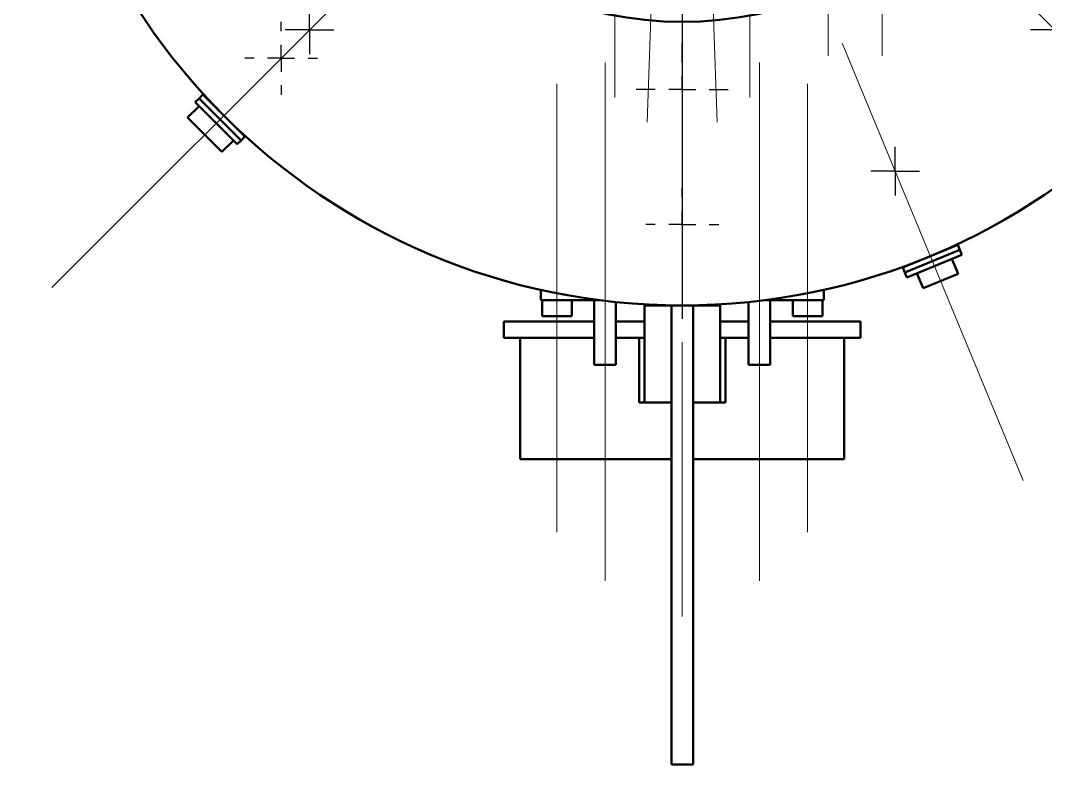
# Model space of a CAD drawing. Header units: millimetres. Extents: x 0 to 420, y 0 to 297.
# Drawn here: x 338.69 to 362.41, y 184.38 to 201.59 of the extents above; entities that cross this region are included whole.
import ezdxf

# ---------------------------------------------------------------- set-up
doc = ezdxf.new("R2010")
doc.units = ezdxf.units.MM
doc.linetypes.add('CENTERX2', pattern=[20.32, 12.7, -2.54, 2.54, -2.54])
doc.layers.add('9中心线层', color=1, linetype='Continuous')

# ---------------------------------------------------------------- blocks, each defined once
blk = doc.blocks.new('SW_CENTERMARKSYMBOL_129')
at = {"layer": '9中心线层', "color": 0}
for p, q in [((0, 0.625), (0, 15.3125)), ((0, 0), (0, 0.3125)), ((-0.625, 0), (-15.3125, 0)), ((0, 0), (-0.3125, 0)), ((0, 0), (0, -0.3125)), ((0, 0), (0.3125, 0)), ((0.625, 0), (15.3125, 0)), ((0, -0.625), (0, -15.3125))]:
    blk.add_line(p, q, dxfattribs=at)
blk = doc.blocks.new('SW_CENTERMARKSYMBOL_132')
at = {"layer": '9中心线层', "color": 0}
for p, q in [((0, 0.625), (0, 1.0625)), ((0, 0), (0, 0.3125)), ((-0.625, 0), (-1.0625, 0)), ((0, 0), (-0.3125, 0)), ((0, 0), (0, -0.3125)), ((0, 0), (0.3125, 0)), ((0.625, 0), (1.0625, 0)), ((0, -0.625), (0, -1.0625))]:
    blk.add_line(p, q, dxfattribs=at)
blk = doc.blocks.new('SW_CENTERMARKSYMBOL_147')
at = {"layer": '9中心线层', "color": 0}
for p, q in [((0, 0.3125), (0, 0.5625)), ((0, 0), (0, 0.3125)), ((-0.3125, 0), (-0.5625, 0)), ((0, 0), (-0.3125, 0)), ((0, 0), (0, -0.3125)), ((0, 0), (0.3125, 0)), ((0.3125, 0), (0.5625, 0)), ((0, -0.3125), (0, -0.5625))]:
    blk.add_line(p, q, dxfattribs=at)
blk = doc.blocks.new('SW_CENTERMARKSYMBOL_148')
at = {"layer": '9中心线层', "color": 0}
for p, q in [((0, 0.3125), (0, 0.5625)), ((0, 0), (0, 0.3125)), ((-0.3125, 0), (-0.5625, 0)), ((0, 0), (-0.3125, 0)), ((0, 0), (0, -0.3125)), ((0, 0), (0.3125, 0)), ((0.3125, 0), (0.5625, 0)), ((0, -0.3125), (0, -0.5625))]:
    blk.add_line(p, q, dxfattribs=at)
blk = doc.blocks.new('SW_CENTERMARKSYMBOL_163')
at = {"layer": '9中心线层', "color": 0}
for p, q in [((0, 0.3125), (0, 0.5625)), ((0, 0), (0, 0.3125)), ((-0.3125, 0), (-0.5625, 0)), ((0, 0), (-0.3125, 0)), ((0, 0), (0, -0.3125)), ((0, 0), (0.3125, 0)), ((0.3125, 0), (0.5625, 0)), ((0, -0.3125), (0, -0.5625))]:
    blk.add_line(p, q, dxfattribs=at)
blk = doc.blocks.new('SW_CENTERMARKSYMBOL_176')
at = {"layer": '9中心线层', "color": 0}
for p, q in [((0, 0.625), (0, 0.84375)), ((0, 0), (0, 0.3125)), ((-0.625, 0), (-0.84375, 0)), ((0, 0), (-0.3125, 0)), ((0, 0), (0, -0.3125)), ((0, 0), (0.3125, 0)), ((0.625, 0), (0.84375, 0)), ((0, -0.625), (0, -0.84375))]:
    blk.add_line(p, q, dxfattribs=at)
blk = doc.blocks.new('SW_CENTERMARKSYMBOL_177')
at = {"layer": '9中心线层', "color": 0}
for p, q in [((0, 0.625), (0, 0.84375)), ((0, 0), (0, 0.3125)), ((-0.625, 0), (-0.84375, 0)), ((0, 0), (-0.3125, 0)), ((0, 0), (0, -0.3125)), ((0, 0), (0.3125, 0)), ((0.625, 0), (0.84375, 0)), ((0, -0.625), (0, -0.84375))]:
    blk.add_line(p, q, dxfattribs=at)

msp = doc.modelspace()

# ---------------------------------------------------------------- linework, layer by layer
at = {"color": 7, "linetype": 'Continuous', "lineweight": 50}
for p, q in [((342.819, 199.791), (342.73, 199.703)), ((342.907, 199.88), (342.819, 199.791)), ((343.791, 198.819), (342.819, 199.791)), ((343.791, 198.819), (342.819, 199.791)), ((343.88, 198.907), (342.907, 199.88)), ((343.071, 199.725), (343.066, 199.72)), ((343.076, 199.721), (343.071, 199.716)), ((342.819, 199.614), (342.554, 199.349)), ((343.703, 198.73), (342.73, 199.703)), ((343.349, 198.554), (342.554, 199.349)), ((343.716, 199.071), (343.721, 199.076)), ((343.72, 199.066), (343.725, 199.071)), ((343.349, 198.554), (343.614, 198.819)), ((343.703, 198.73), (343.791, 198.819)), ((343.791, 198.819), (343.88, 198.907)), ((360.375, 196.405), (359.105, 195.879)), ((360.423, 196.289), (360.375, 196.405)), ((360.423, 196.289), (359.153, 195.763)), ((360.423, 196.289), (359.153, 195.763)), ((360.471, 196.174), (359.201, 195.648)), ((360.162, 196.316), (360.159, 196.323)), ((360.168, 196.319), (360.165, 196.325)), ((360.471, 196.174), (360.423, 196.289)), ((359.31, 195.971), (359.313, 195.965)), ((359.316, 195.974), (359.319, 195.967)), ((360.384, 195.732), (360.24, 196.078)), ((359.105, 195.879), (359.153, 195.763)), ((359.153, 195.763), (359.201, 195.648)), ((359.432, 195.743), (359.575, 195.397)), ((360.384, 195.732), (359.575, 195.397)), ((350.725, 195.125), (350.725, 195.362)), ((357.275, 195.125), (357.275, 195.362)), ((352.068, 195.125), (350.725, 195.125)), ((350.756, 195.125), (350.756, 194.75)), ((351.444, 194.75), (351.444, 195.125)), ((351.965, 195.125), (351.965, 193.625)), ((352.465, 193.625), (352.465, 195.079)), ((353.125, 195.026), (353.125, 195.012)), ((353.388, 195.012), (353.125, 195.012)), ((353.125, 195), (353.125, 192.75)), ((353.125, 195), (353.75, 195)), ((353.5, 195.008), (353.5, 195)), ((353.75, 195), (354.25, 195)), ((353.75, 184.375), (353.75, 195)), ((354.25, 184.375), (354.25, 195)), ((354.25, 195), (354.875, 195)), ((354.5, 195), (354.5, 195.008)), ((354.875, 195.012), (354.612, 195.012)), ((354.875, 195.012), (354.875, 195.026)), ((354.875, 192.75), (354.875, 195)), ((355.535, 195.079), (355.535, 193.625)), ((357.275, 195.125), (355.932, 195.125)), ((356.035, 193.625), (356.035, 195.125)), ((356.556, 195.125), (356.556, 194.75)), ((357.244, 194.75), (357.244, 195.125)), ((350.756, 194.75), (351.1, 194.75)), ((351.1, 194.75), (351.444, 194.75)), ((356.556, 194.75), (356.9, 194.75)), ((356.9, 194.75), (357.244, 194.75)), ((349.875, 194.25), (349.875, 194.625)), ((351.965, 194.625), (349.875, 194.625)), ((353.125, 194.625), (352.465, 194.625)), ((355.535, 194.625), (354.875, 194.625)), ((358.125, 194.625), (356.035, 194.625)), ((358.125, 194.25), (358.125, 194.625)), ((351.965, 194.25), (349.875, 194.25)), ((350.25, 191.438), (350.25, 194.25)), ((353.125, 194.25), (352.465, 194.25)), ((353, 194.25), (353, 192.75)), ((355.535, 194.25), (354.875, 194.25)), ((355, 192.75), (355, 194.25)), ((358.125, 194.25), (356.035, 194.25)), ((357.75, 191.438), (357.75, 194.25)), ((352.215, 193.625), (351.965, 193.625)), ((352.465, 193.625), (352.215, 193.625)), ((355.785, 193.625), (355.535, 193.625)), ((356.035, 193.625), (355.785, 193.625)), ((353.125, 192.75), (353, 192.75)), ((353.125, 192.75), (353.75, 192.75)), ((354.25, 192.75), (354.875, 192.75)), ((355, 192.75), (354.875, 192.75)), ((353.75, 191.438), (350.25, 191.438)), ((357.75, 191.438), (354.25, 191.438)), ((353.75, 184.375), (354.25, 184.375))]:
    msp.add_line(p, q, dxfattribs=at)
for radius in [15, 8.437]:
    msp.add_circle((354, 210), radius, dxfattribs=at)
at = {"layer": '9中心线层', "linetype": 'CENTERX2', "lineweight": 18, "ltscale": 2.5}
for p, q in [((354, 232.25), (354, 187.75)), ((352.437, 199.812), (352.437, 220.188)), ((355.562, 220.188), (355.562, 199.812)), ((357.375, 200.775), (357.375, 218.275)), ((358.625, 200.775), (358.625, 218.275)), ((353.189, 199.239), (353.545, 209.342)), ((354.811, 199.239), (354.455, 209.342)), ((347.473, 203.473), (339.416, 195.416)), ((368.584, 195.416), (360.527, 203.473)), ((361.893, 190.945), (357.7, 201.067)), ((352.215, 188.625), (352.215, 200.625)), ((355.785, 188.625), (355.785, 200.625)), ((351.1, 200.125), (351.1, 189.75)), ((356.9, 200.125), (356.9, 189.75))]:
    msp.add_line(p, q, dxfattribs=at)

# ---------------------------------------------------------------- block references
at = {"layer": '9中心线层'}
for name, p in [('SW_CENTERMARKSYMBOL_129', (354, 210)), ('SW_CENTERMARKSYMBOL_148', (345.375, 201.375)), ('SW_CENTERMARKSYMBOL_147', (362.625, 201.375)), ('SW_CENTERMARKSYMBOL_176', (344.719, 200.719)), ('SW_CENTERMARKSYMBOL_132', (354, 200)), ('SW_CENTERMARKSYMBOL_163', (358.927, 198.105)), ('SW_CENTERMARKSYMBOL_177', (354, 196.875))]:
    msp.add_blockref(name, p, dxfattribs=at)

doc.saveas('drawing.dxf')
